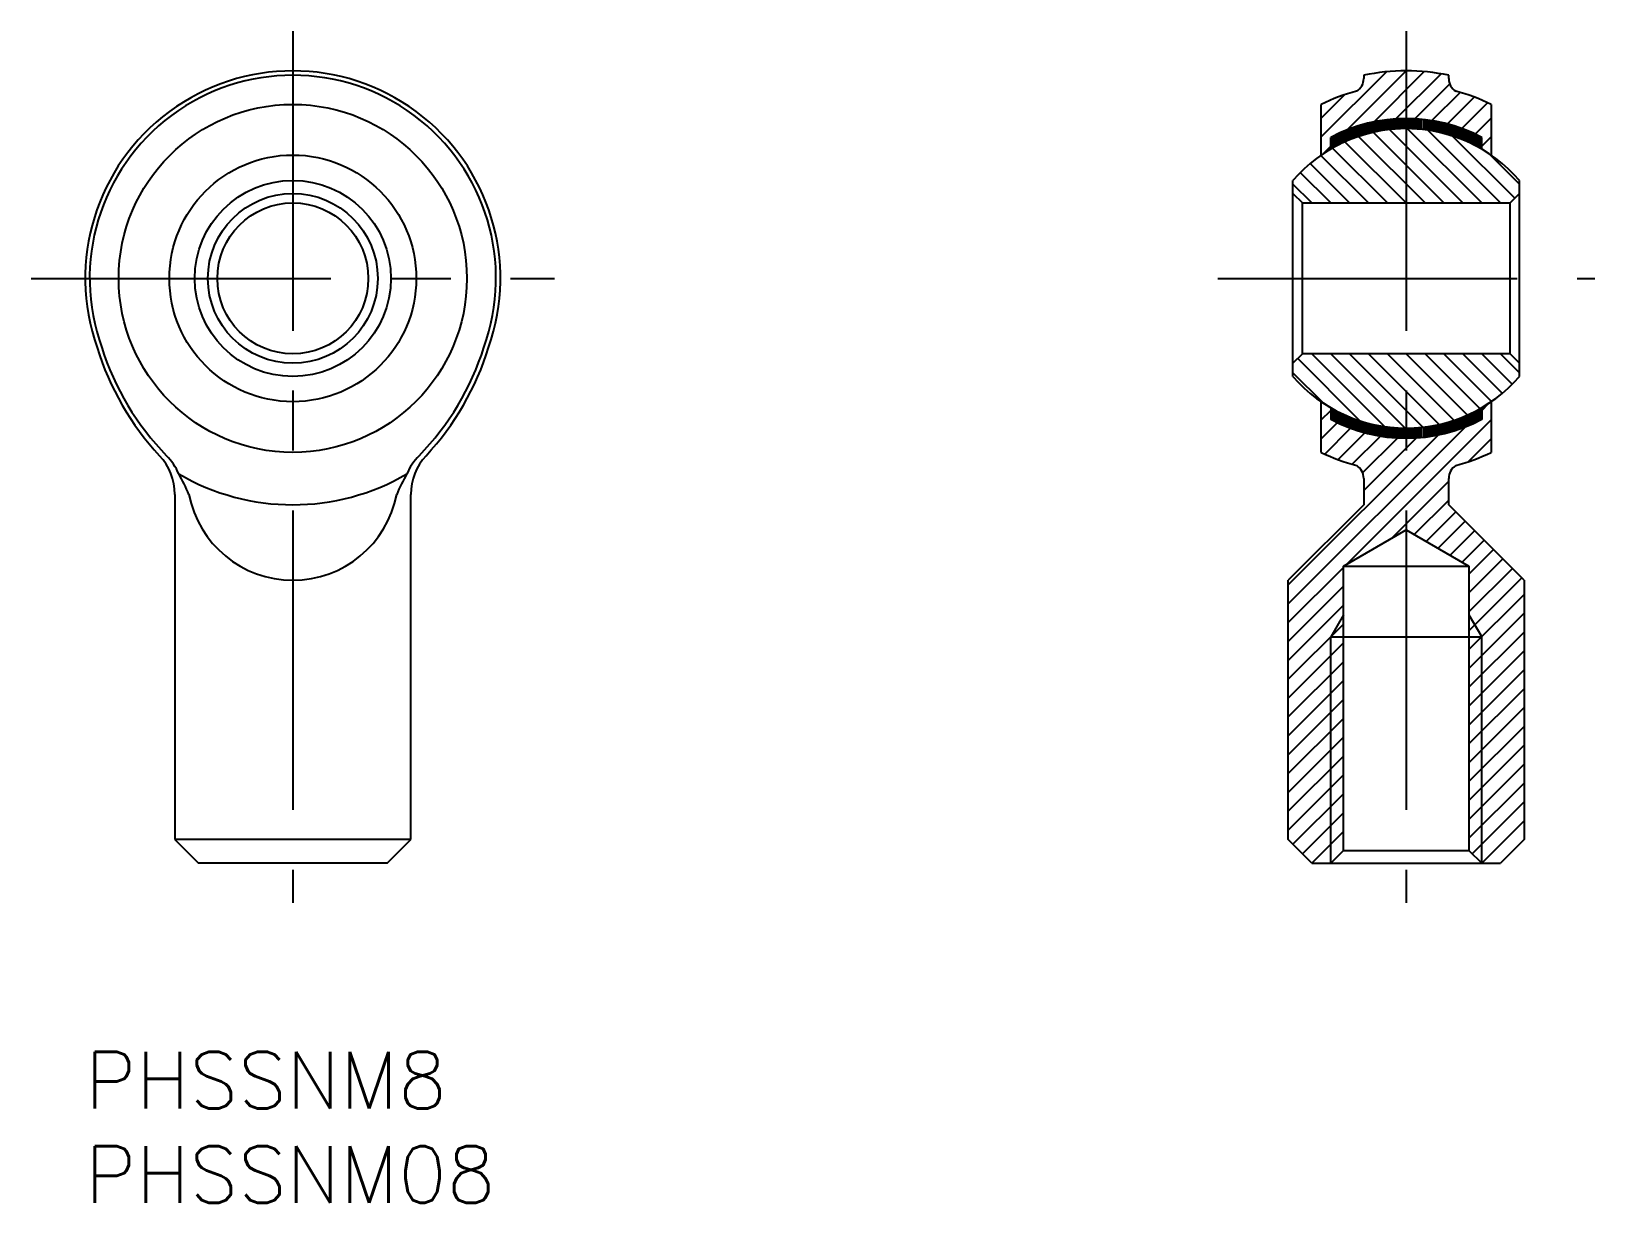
# Model space of a CAD drawing. Extents: x -2.9 to 80, y -8 to 54.1.
import ezdxf

# ---------------------------------------------------------------- set-up
doc = ezdxf.new("R2010")
doc.units = 0
doc.header["$LTSCALE"] = 0.5
doc.linetypes.add('CENTER', pattern=[50.8, 31.75, -6.35, 6.35, -6.35])
for name, color, linetype in [('MSM_CENTER', 1, 'CENTER'), ('MSM_CONTINUOUS', 7, 'CONTINUOUS'), ('MSM_NARROW', 5, 'CONTINUOUS'), ('MSM_PART_NUMBER', 7, 'CONTINUOUS')]:
    doc.layers.add(name, color=color, linetype=linetype)
doc.styles.get("Standard").update_dxf_attribs({"font": 'txt.shx', "height": 3, "bigfont": 'bigfont.shx'})

msp = doc.modelspace()

# ---------------------------------------------------------------- linework, layer by layer
at = {"layer": 'MSM_CENTER'}
for p, q in [((11, 54.1), (11, 7.9)), ((70, 54.1), (70, 7.9)), ((-2.86, 41), (24.86, 41)), ((60.01, 41), (79.99, 41))]:
    msp.add_line(p, q, dxfattribs=at)
at = {"layer": 'MSM_CONTINUOUS'}
for p, q in [((67.75, 51.767), (67.75, 51.6)), ((72.25, 51.6), (72.25, 51.767)), ((65.5, 47.539), (65.5, 50.224)), ((74.5, 50.224), (74.5, 47.539)), ((66, 47.856), (66, 48.472)), ((74, 47.856), (74, 48.472)), ((64, 35.803), (64, 46.197)), ((76, 35.803), (76, 46.197)), ((64, 45.5), (64.5, 45)), ((64.5, 45), (75.5, 45)), ((64.5, 37), (64.5, 45)), ((75.5, 45), (76, 45.5)), ((75.5, 37), (75.5, 45)), ((64.5, 37), (64, 36.5)), ((75.5, 37), (64.5, 37)), ((76, 36.5), (75.5, 37)), ((65.5, 31.776), (65.5, 34.461)), ((66, 34.144), (66, 33.528)), ((74, 34.144), (74, 33.528)), ((74.5, 34.461), (74.5, 31.776)), ((67.75, 30.4), (67.75, 29)), ((72.25, 29), (72.25, 30.4)), ((4.75, 29.552), (4.75, 11.25)), ((17.25, 11.25), (17.25, 29.552)), ((67.75, 29), (63.75, 25)), ((76.25, 25), (72.25, 29)), ((66.676, 25.75), (70, 27.669)), ((70, 27.669), (73.323, 25.75)), ((66.676, 25.75), (73.323, 25.75)), ((66.676, 10.677), (66.676, 25.75)), ((73.323, 25.75), (73.323, 10.677)), ((63.75, 11.25), (63.75, 25)), ((76.25, 25), (76.25, 11.25)), ((66, 22), (74, 22)), ((4.75, 11.25), (6, 10)), ((17.25, 11.25), (4.75, 11.25)), ((16, 10), (17.25, 11.25)), ((65, 10), (63.75, 11.25)), ((76.25, 11.25), (75, 10)), ((16, 10), (6, 10)), ((65, 10), (75, 10)), ((66, 10), (66.676, 10.677)), ((66.676, 10.677), (73.323, 10.677)), ((73.323, 10.677), (74, 10))]:
    msp.add_line(p, q, dxfattribs=at)
for radius in [9.224, 6.539, 5.197, 4.5, 4]:
    msp.add_circle((11, 41), radius, dxfattribs=at)
for centre, radius, start, end in [((11, 41), 11, 340.55538, 199.44462), ((11, 41), 10.767, 340.11788, 199.88212), ((66.95, 51.6), 0.8, 302.06879, 0), ((70, 41), 11, 78.19711, 101.80289), ((73.05, 51.6), 0.8, 180, 237.93121), ((70, 41), 10.264, 104.82011, 116.00483), ((70, 41), 10.264, 63.99517, 75.17989), ((70, 41), 7.938, 40.89545, 139.10455), ((70, 41), 7.938, 55.46364, 124.53636), ((70, 41), 8.475, 61.83733, 118.16267), ((14.686, 41.633), 14.7, 196.98772, 223.04251), ((14.601, 41.66), 14.391, 197.47655, 224.35317), ((7.399, 41.66), 14.391, 315.64683, 342.52345), ((7.314, 41.633), 14.7, 316.95749, 343.01228), ((70, 41), 7.938, 220.89545, 319.10455), ((70, 41), 7.938, 235.46364, 304.53636), ((70, 41), 8.475, 241.83733, 298.16267), ((1.75, 29.552), 3, 360, 43.04251), ((2.169, 29.478), 3.014, 22.564, 44.72174), ((19.831, 29.478), 3.014, 135.27826, 157.436), ((20.25, 29.552), 3, 136.95749, 180), ((70, 41), 10.263, 243.99517, 255.17989), ((70, 41), 10.263, 284.82011, 296.00483), ((66.95, 30.4), 0.8, 360, 57.93121), ((73.05, 30.4), 0.8, 122.06879, 180), ((11, 41), 12, 239.73859, 300.26141), ((-1.259, 26.865), 7.266, 21.70114, 31.25476), ((23.259, 26.865), 7.266, 148.74524, 158.29886), ((11, 30.608), 5.608, 190.85516, 349.14484)]:
    msp.add_arc(centre, radius, start, end, dxfattribs=at)
at = {"layer": 'MSM_NARROW'}
for p, q in [((65.5, 48.5), (68.948, 51.948)), ((66.878, 48.878), (70, 52)), ((67.75, 51.75), (67.771, 51.771)), ((68.3, 49.3), (70.958, 51.958)), ((69.456, 49.456), (71.844, 51.844)), ((65.5, 49.5), (66.723, 50.723)), ((70.462, 49.462), (72.308, 51.308)), ((71.364, 49.364), (72.855, 50.855)), ((72.186, 49.186), (73.608, 50.608)), ((72.944, 48.944), (74.311, 50.311)), ((66.912, 48.307), (66.912, 48.888)), ((67.018, 48.354), (67.018, 48.931)), ((67.124, 48.396), (67.124, 48.971)), ((67.23, 48.434), (67.23, 49.005)), ((67.336, 48.471), (67.336, 49.04)), ((67.442, 48.509), (67.442, 49.075)), ((67.548, 48.546), (67.548, 49.109)), ((67.655, 48.582), (67.655, 49.144)), ((67.761, 48.611), (67.761, 49.17)), ((67.867, 48.64), (67.867, 49.197)), ((67.973, 48.669), (67.973, 49.224)), ((68.079, 48.697), (68.079, 49.25)), ((68.185, 48.726), (68.185, 49.277)), ((68.291, 48.749), (68.291, 49.299)), ((68.397, 48.769), (68.397, 49.318)), ((68.503, 48.789), (68.503, 49.336)), ((68.609, 48.81), (68.609, 49.355)), ((68.715, 48.83), (68.715, 49.374)), ((68.821, 48.849), (68.821, 49.392)), ((68.927, 48.861), (68.927, 49.404)), ((69.033, 48.873), (69.033, 49.415)), ((73, 45), (69.114, 48.886)), ((69.139, 48.885), (69.139, 49.426)), ((69.245, 48.897), (69.245, 49.437)), ((69.352, 48.909), (69.352, 49.448)), ((69.458, 48.917), (69.458, 49.456)), ((69.564, 48.921), (69.564, 49.46)), ((69.67, 48.925), (69.67, 49.463)), ((69.776, 48.929), (69.776, 49.467)), ((69.882, 48.933), (69.882, 49.471)), ((69.988, 48.937), (69.988, 49.475)), ((74, 45), (70.064, 48.936)), ((70.094, 48.934), (70.094, 49.472)), ((70.2, 48.93), (70.2, 49.468)), ((70.306, 48.926), (70.306, 49.464)), ((70.412, 48.922), (70.412, 49.461)), ((70.518, 48.918), (70.518, 49.457)), ((70.624, 48.912), (70.624, 49.451)), ((70.73, 48.9), (70.73, 49.44)), ((70.836, 48.888), (70.836, 49.429)), ((70.943, 48.876), (70.943, 49.417)), ((71.049, 48.864), (71.049, 49.406)), ((71.155, 48.852), (71.155, 49.395)), ((71.261, 48.834), (71.261, 49.378)), ((71.367, 48.814), (71.367, 49.36)), ((71.473, 48.794), (71.473, 49.341)), ((71.579, 48.774), (71.579, 49.322)), ((71.685, 48.753), (71.685, 49.303)), ((71.791, 48.732), (71.791, 49.283)), ((71.897, 48.704), (71.897, 49.256)), ((72.003, 48.675), (72.003, 49.23)), ((72.109, 48.646), (72.109, 49.203)), ((72.215, 48.618), (72.215, 49.176)), ((72.321, 48.589), (72.321, 49.15)), ((72.427, 48.555), (72.427, 49.117)), ((72.534, 48.517), (72.534, 49.083)), ((72.64, 48.48), (72.64, 49.048)), ((72.746, 48.442), (72.746, 49.013)), ((72.852, 48.405), (72.852, 48.979)), ((72.958, 48.364), (72.958, 48.94)), ((73.064, 48.318), (73.064, 48.897)), ((73.648, 48.648), (74.5, 49.5)), ((66.064, 47.89), (66.064, 48.503)), ((66.17, 47.946), (66.17, 48.555)), ((66.276, 48.003), (66.276, 48.607)), ((66.382, 48.06), (66.382, 48.659)), ((66.488, 48.116), (66.488, 48.711)), ((66.594, 48.167), (66.594, 48.758)), ((66.7, 48.214), (66.7, 48.801)), ((70, 45), (66.756, 48.244)), ((66.806, 48.26), (66.806, 48.844)), ((71, 45), (67.478, 48.522)), ((72, 45), (68.259, 48.741)), ((75, 45), (71.15, 48.85)), ((75.75, 45.25), (72.454, 48.546)), ((73.17, 48.271), (73.17, 48.854)), ((73.276, 48.224), (73.276, 48.811)), ((73.382, 48.177), (73.382, 48.768)), ((73.488, 48.129), (73.488, 48.723)), ((73.594, 48.073), (73.594, 48.671)), ((73.7, 48.016), (73.7, 48.619)), ((73.806, 47.959), (73.806, 48.567)), ((73.912, 47.903), (73.912, 48.515)), ((74, 48), (74.5, 48.5)), ((68, 45), (65.478, 47.522)), ((65.614, 47.614), (66, 48)), ((69, 45), (66.094, 47.906)), ((76, 46), (74.391, 47.609)), ((66, 45), (64.389, 46.611)), ((67, 45), (64.911, 47.089)), ((65, 45), (64, 46)), ((67.546, 33.454), (64.25, 36.75)), ((68.85, 33.15), (65, 37)), ((69.936, 33.064), (66, 37)), ((70.886, 33.114), (67, 37)), ((71.741, 33.259), (68, 37)), ((72.522, 33.478), (69, 37)), ((73.244, 33.756), (70, 37)), ((73.906, 34.094), (71, 37)), ((74.522, 34.478), (72, 37)), ((75.089, 34.911), (73, 37)), ((75.611, 35.389), (74, 37)), ((76, 36), (75, 37)), ((65.609, 34.391), (64, 36)), ((65.5, 33.5), (66, 34)), ((66.064, 33.497), (66.064, 34.11)), ((66.17, 33.445), (66.17, 34.054)), ((66.276, 33.393), (66.276, 33.997)), ((73.7, 33.381), (73.7, 33.984)), ((73.806, 33.433), (73.806, 34.041)), ((73.912, 33.485), (73.912, 34.097)), ((74, 34), (74.386, 34.386)), ((65.5, 32.5), (66.352, 33.352)), ((66.382, 33.341), (66.382, 33.94)), ((66.488, 33.289), (66.488, 33.884)), ((66.594, 33.242), (66.594, 33.833)), ((66.7, 33.199), (66.7, 33.786)), ((66.806, 33.156), (66.806, 33.74)), ((66.85, 25.85), (74.5, 33.5)), ((66.912, 33.112), (66.912, 33.693)), ((67.018, 33.069), (67.018, 33.646)), ((67.124, 33.029), (67.124, 33.604)), ((67.23, 32.995), (67.23, 33.566)), ((67.336, 32.96), (67.336, 33.529)), ((67.442, 32.925), (67.442, 33.491)), ((67.548, 32.891), (67.548, 33.454)), ((67.655, 32.856), (67.655, 33.418)), ((67.761, 32.83), (67.761, 33.389)), ((67.867, 32.803), (67.867, 33.36)), ((67.973, 32.776), (67.973, 33.331)), ((68.079, 32.75), (68.079, 33.303)), ((68.185, 32.723), (68.185, 33.274)), ((68.291, 32.701), (68.291, 33.251)), ((68.397, 32.682), (68.397, 33.231)), ((68.503, 32.664), (68.503, 33.211)), ((68.609, 32.645), (68.609, 33.19)), ((68.715, 32.626), (68.715, 33.17)), ((68.821, 32.608), (68.821, 33.151)), ((71.155, 32.605), (71.155, 33.148)), ((71.261, 32.622), (71.261, 33.166)), ((71.367, 32.64), (71.367, 33.186)), ((71.473, 32.659), (71.473, 33.206)), ((71.579, 32.678), (71.579, 33.226)), ((71.685, 32.697), (71.685, 33.247)), ((71.791, 32.717), (71.791, 33.268)), ((71.897, 32.744), (71.897, 33.296)), ((72.003, 32.77), (72.003, 33.325)), ((72.109, 32.797), (72.109, 33.354)), ((72.215, 32.824), (72.215, 33.382)), ((72.321, 32.85), (72.321, 33.411)), ((72.427, 32.883), (72.427, 33.445)), ((72.534, 32.917), (72.534, 33.483)), ((72.64, 32.952), (72.64, 33.52)), ((72.746, 32.987), (72.746, 33.558)), ((72.852, 33.021), (72.852, 33.595)), ((72.958, 33.06), (72.958, 33.636)), ((73.064, 33.103), (73.064, 33.682)), ((73.17, 33.146), (73.17, 33.729)), ((73.276, 33.189), (73.276, 33.776)), ((73.382, 33.232), (73.382, 33.823)), ((73.488, 33.277), (73.488, 33.871)), ((73.594, 33.329), (73.594, 33.927)), ((63.75, 23.75), (73.12, 33.12)), ((63.75, 24.75), (71.697, 32.697)), ((65.689, 31.689), (67.056, 33.056)), ((66.392, 31.392), (67.814, 32.814)), ((67.145, 31.145), (68.636, 32.636)), ((67.692, 30.692), (69.538, 32.538)), ((67.75, 29.75), (70.542, 32.542)), ((68.927, 32.596), (68.927, 33.139)), ((69.033, 32.585), (69.033, 33.127)), ((69.139, 32.574), (69.139, 33.115)), ((69.245, 32.563), (69.245, 33.103)), ((69.352, 32.552), (69.352, 33.091)), ((69.458, 32.544), (69.458, 33.083)), ((69.564, 32.54), (69.564, 33.079)), ((69.67, 32.537), (69.67, 33.075)), ((69.776, 32.533), (69.776, 33.071)), ((69.882, 32.529), (69.882, 33.067)), ((69.988, 32.525), (69.988, 33.063)), ((70.094, 32.528), (70.094, 33.066)), ((70.2, 32.532), (70.2, 33.07)), ((70.306, 32.536), (70.306, 33.074)), ((70.412, 32.539), (70.412, 33.078)), ((70.518, 32.543), (70.518, 33.082)), ((70.624, 32.549), (70.624, 33.088)), ((70.73, 32.56), (70.73, 33.1)), ((70.836, 32.571), (70.836, 33.112)), ((70.943, 32.583), (70.943, 33.124)), ((71.049, 32.594), (71.049, 33.136)), ((73.277, 31.277), (74.5, 32.5)), ((69.216, 27.216), (72.25, 30.25)), ((70.424, 27.424), (72.25, 29.25)), ((71.058, 27.058), (72.625, 28.625)), ((71.692, 26.692), (73.125, 28.125)), ((72.326, 26.326), (73.625, 27.625)), ((72.96, 25.96), (74.125, 27.125)), ((73.323, 25.324), (74.625, 26.625)), ((73.323, 24.324), (75.125, 26.125)), ((63.75, 22.75), (66.676, 25.677)), ((73.323, 23.324), (75.625, 25.625)), ((73.323, 22.324), (76.125, 25.125)), ((63.75, 21.75), (66.676, 24.677)), ((73.323, 21.324), (76.25, 24.25)), ((63.75, 20.75), (66.676, 23.677)), ((73.323, 20.324), (76.25, 23.25)), ((63.75, 19.75), (66.676, 22.677)), ((66.676, 23.172), (66, 22)), ((73.323, 23.172), (74, 22)), ((63.75, 18.75), (66.676, 21.677)), ((66, 10), (66, 22)), ((73.323, 19.324), (76.25, 22.25)), ((74, 10), (74, 22)), ((74, 22), (74, 22)), ((73.323, 18.324), (76.25, 21.25)), ((63.75, 17.75), (66.676, 20.677)), ((73.323, 17.324), (76.25, 20.25)), ((63.75, 16.75), (66.676, 19.677)), ((73.323, 16.324), (76.25, 19.25)), ((63.75, 15.75), (66.676, 18.677)), ((73.323, 15.324), (76.25, 18.25)), ((63.75, 14.75), (66.676, 17.677)), ((63.75, 13.75), (66.676, 16.677)), ((73.323, 14.324), (76.25, 17.25)), ((73.323, 13.324), (76.25, 16.25)), ((63.75, 12.75), (66.676, 15.677)), ((73.323, 12.324), (76.25, 15.25)), ((63.75, 11.75), (66.676, 14.677)), ((73.323, 11.324), (76.25, 14.25)), ((64, 11), (66.676, 13.677)), ((64.5, 10.5), (66.676, 12.677)), ((73.5, 10.5), (76.25, 13.25)), ((65, 10), (66.676, 11.677)), ((74, 10), (76.25, 12.25)), ((66, 10), (66, 10))]:
    msp.add_line(p, q, dxfattribs=at)

# ---------------------------------------------------------------- texts
at = {"layer": 'MSM_PART_NUMBER'}
for s, p in [('PHSSNM8', (0, -3)), ('PHSSNM08', (0, -8))]:
    msp.add_text(s, height=3, dxfattribs=at).set_placement(p)

doc.saveas('drawing.dxf')
